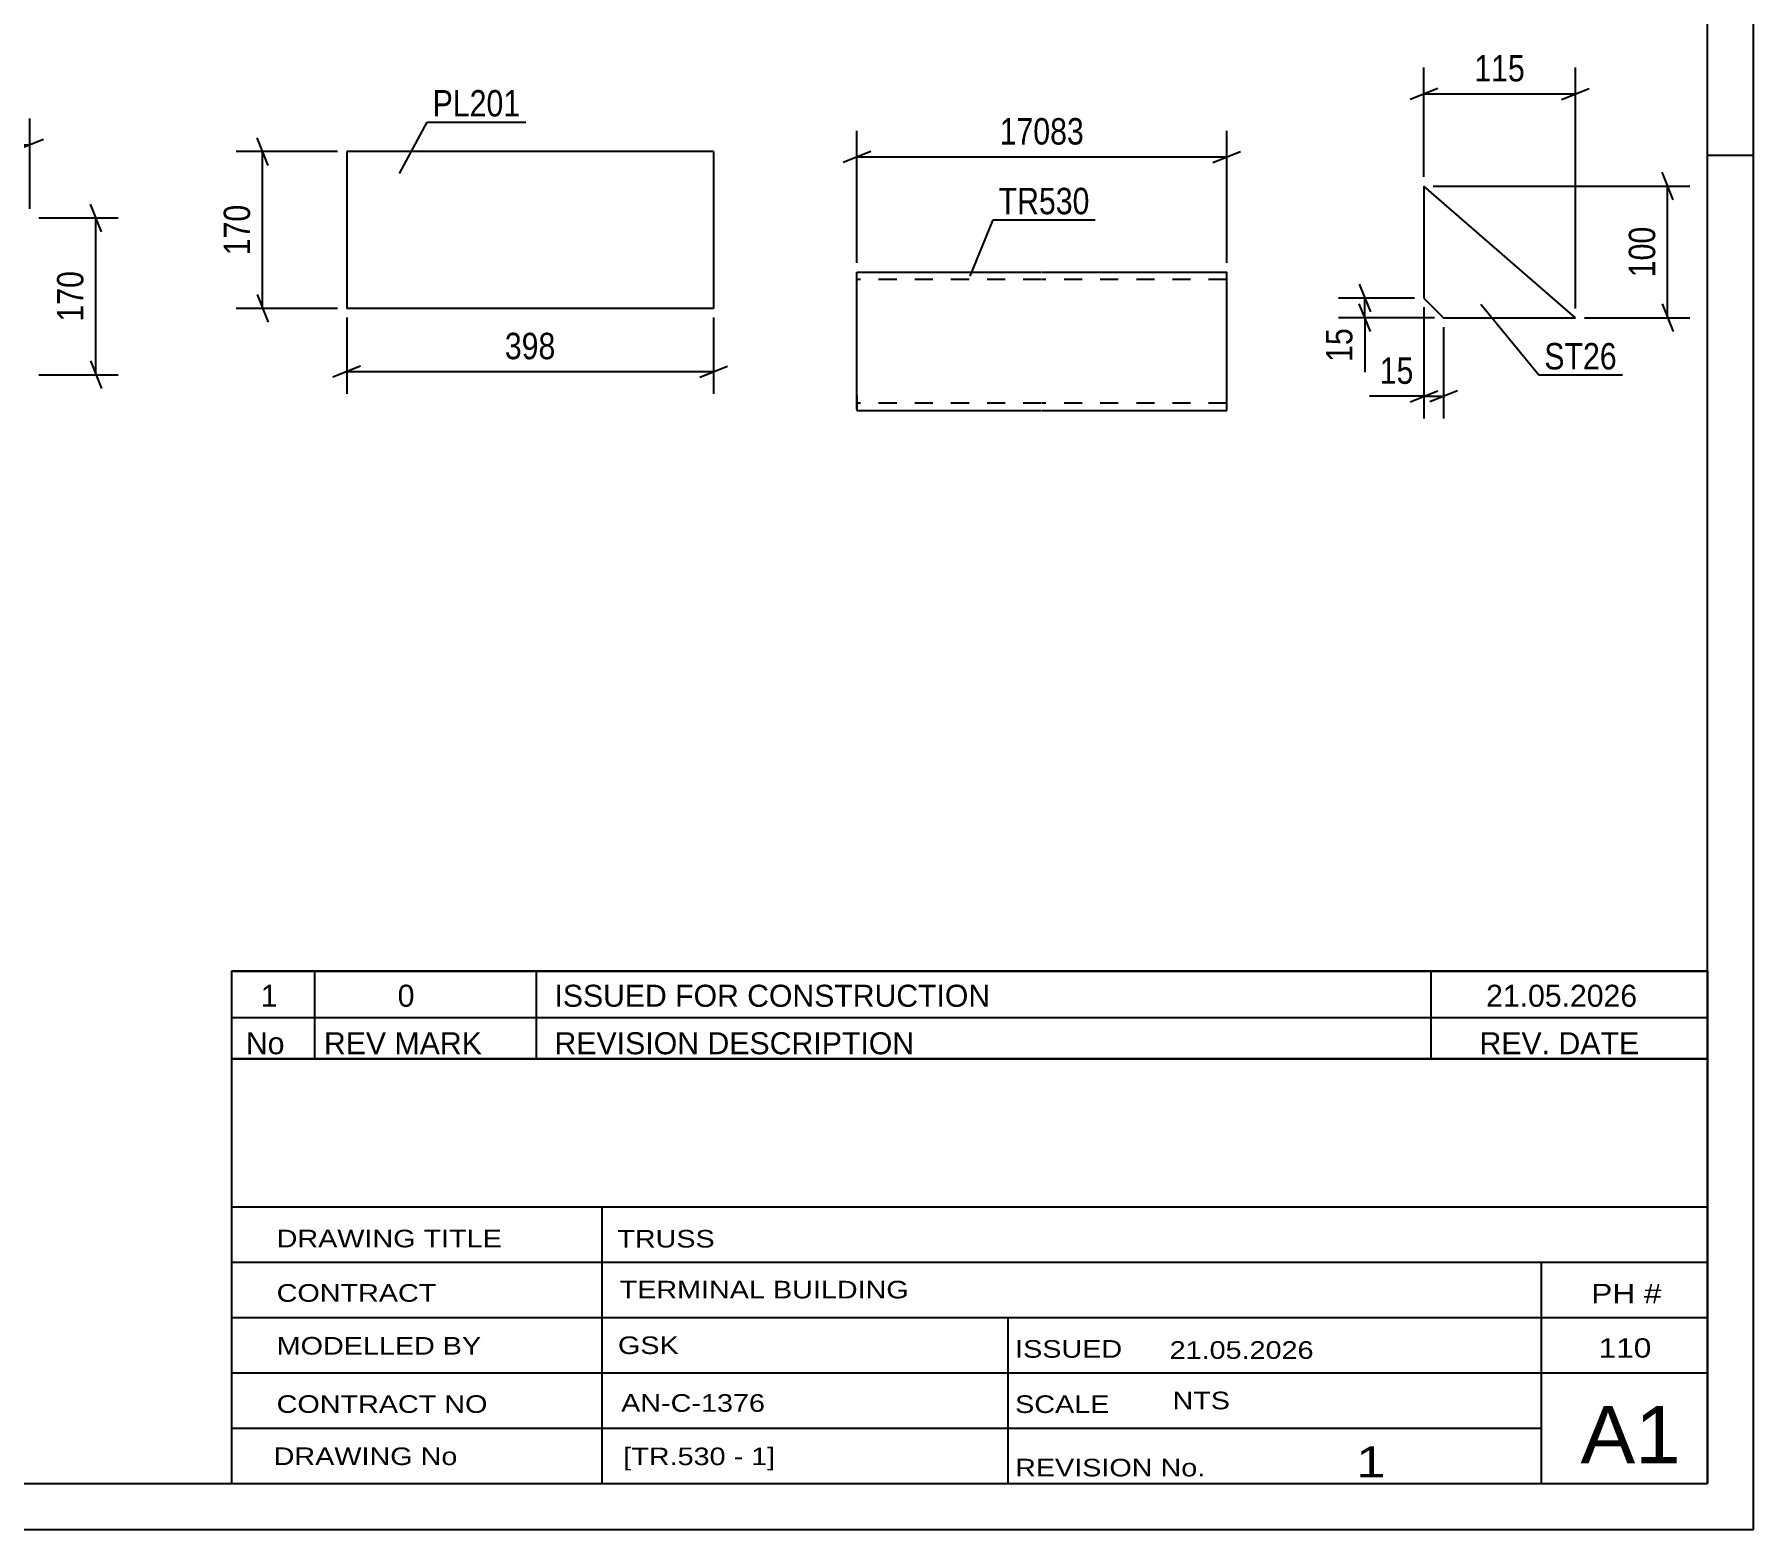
# Model space of a CAD drawing. Header units: millimetres. Extents: x 0 to 420, y 0 to 297.
# Drawn here: x 233.6 to 420, y 0 to 162.1 of the extents above; entities that cross this region are included whole.
import ezdxf

# ---------------------------------------------------------------- set-up
doc = ezdxf.new("R2010")
doc.units = ezdxf.units.MM
doc.linetypes.add('DXK_LINE_DOT2', pattern=[3.9198, 1.9599, -1.9599])
doc.styles.add('Arial Narrow', font='ARIALN.TTF', dxfattribs={"height": 0.2})

# ---------------------------------------------------------------- blocks, each defined once
blk = doc.blocks.new('Unknown-122573175-1113')
at = {"color": 5, "linetype": 'Continuous'}
for p, q in [((420, 0), (420, 297)), ((415, 5), (415, 292)), ((420, 149), (415, 149)), ((5, 5), (415, 5)), ((0, 0), (420, 0))]:
    blk.add_line(p, q, dxfattribs=at)
blk = doc.blocks.new('Part-122573175-1815 - 1799')
at = {"color": 2, "linetype": 'Continuous'}
for p, q in [((307.25, 149.43), (267.47, 149.43)), ((267.47, 149.43), (267.47, 132.43)), ((307.25, 149.43), (307.25, 132.43)), ((307.25, 132.43), (267.47, 132.43))]:
    blk.add_line(p, q, dxfattribs=at)
blk = doc.blocks.new('Part-122573175-2085 - 2065')
at = {"color": 2, "linetype": 'Continuous'}
for p, q in [((322.78, 122.97), (322.78, 136.37)), ((322.78, 136.37), (342.78, 136.37)), ((342.88, 136.37), (362.88, 136.37)), ((362.88, 121.37), (362.88, 136.37)), ((322.78, 122.97), (322.78, 121.37)), ((322.78, 121.37), (342.78, 121.37)), ((342.88, 121.37), (362.88, 121.37))]:
    blk.add_line(p, q, dxfattribs=at)
at = {"color": 7, "linetype": 'DXK_LINE_DOT2'}
for p, q in [((342.78, 135.57), (322.78, 135.57)), ((362.88, 135.57), (342.88, 135.57)), ((322.78, 121.49), (322.78, 122.97)), ((322.78, 122.17), (322.78, 122.23)), ((342.78, 122.17), (322.78, 122.17)), ((362.88, 122.17), (342.88, 122.17)), ((362.88, 122.17), (362.88, 122.23))]:
    blk.add_line(p, q, dxfattribs=at)
blk = doc.blocks.new('Part-122573175-2124 - 2108')
at = {"color": 2, "linetype": 'Continuous'}
for p, q in [((400.68, 131.41), (384.25, 145.69)), ((384.25, 145.69), (384.25, 133.55)), ((384.25, 133.55), (386.39, 131.41)), ((386.39, 131.41), (400.68, 131.41))]:
    blk.add_line(p, q, dxfattribs=at)
blk = doc.blocks.new('StraightDimension-122573175-1817 - 1799')
at = {"color": 7, "linetype": 'Continuous'}
for p, q in [((267.47, 131.43), (267.47, 123.17)), ((307.25, 131.43), (307.25, 123.17)), ((268.97, 126.17), (265.97, 124.97)), ((267.47, 125.57), (307.25, 125.57)), ((305.75, 124.97), (308.75, 126.17))]:
    blk.add_line(p, q, dxfattribs=at)
at = {"color": 0}
blk.add_wipeout([(290.7, 126.32), (290.7, 130.52), (284.02, 130.52), (284.02, 126.32)], dxfattribs=at)
at = {"color": 3, "style": 'Arial Narrow'}
blk.add_text('398', height=2.863, dxfattribs=at).set_placement((284.62, 126.92))
blk = doc.blocks.new('StraightDimension-122573175-1828 - 1799')
at = {"color": 7, "linetype": 'Continuous'}
for p, q in [((266.47, 149.43), (255.5, 149.43)), ((258.95, 147.93), (257.75, 150.93)), ((258.35, 132.43), (258.35, 149.43)), ((266.47, 132.43), (255.5, 132.43)), ((257.75, 133.93), (258.95, 130.93))]:
    blk.add_line(p, q, dxfattribs=at)
at = {"color": 0}
blk.add_wipeout([(257.6, 144.28), (253.4, 144.28), (253.4, 137.59), (257.6, 137.59)], dxfattribs=at)
at = {"color": 3, "style": 'Arial Narrow'}
blk.add_text('170', height=2.863, rotation=90.0002, dxfattribs=at).set_placement((257, 138.19))
blk = doc.blocks.new('StraightDimension-122573175-1870 - 1842')
at = {"color": 7, "linetype": 'Continuous'}
for p, q in [((240.88, 140.74), (239.68, 143.74)), ((234.11, 142.24), (242.68, 142.24)), ((240.28, 125.24), (240.28, 142.24)), ((234.11, 125.24), (242.68, 125.24)), ((239.68, 126.74), (240.88, 123.74))]:
    blk.add_line(p, q, dxfattribs=at)
at = {"color": 0}
blk.add_wipeout([(239.53, 137.08), (235.33, 137.08), (235.33, 130.4), (239.53, 130.4)], dxfattribs=at)
at = {"color": 3, "style": 'Arial Narrow'}
blk.add_text('170', height=2.863, rotation=90.0002, dxfattribs=at).set_placement((238.93, 131))
blk = doc.blocks.new('StraightDimension-122573175-1859 - 1842')
at = {"color": 7, "linetype": 'Continuous'}
for p, q in [((193.01, 143.24), (193.01, 153.03)), ((233.11, 143.24), (233.11, 153.03)), ((194.51, 150.78), (191.51, 149.58)), ((193.01, 150.18), (233.11, 150.18)), ((231.61, 149.58), (234.61, 150.78))]:
    blk.add_line(p, q, dxfattribs=at)
at = {"color": 0}
blk.add_wipeout([(216.41, 150.93), (216.41, 155.13), (209.72, 155.13), (209.72, 150.93)], dxfattribs=at)
at = {"color": 3, "style": 'Arial Narrow'}
blk.add_text('565', height=2.863, dxfattribs=at).set_placement((210.32, 151.53))
blk = doc.blocks.new('StraightDimension-122573175-2094 - 2065')
at = {"color": 7, "linetype": 'Continuous'}
for p, q in [((322.78, 137.37), (322.78, 151.7)), ((362.88, 137.37), (362.88, 151.7)), ((324.28, 149.45), (321.28, 148.25)), ((361.38, 148.25), (364.38, 149.45)), ((322.78, 148.85), (362.88, 148.85))]:
    blk.add_line(p, q, dxfattribs=at)
at = {"color": 0}
blk.add_wipeout([(348, 149.6), (348, 153.8), (337.66, 153.8), (337.66, 149.6)], dxfattribs=at)
at = {"color": 3, "style": 'Arial Narrow'}
blk.add_text('17083', height=2.863, dxfattribs=at).set_placement((338.26, 150.2))
blk = doc.blocks.new('StraightDimension-122573175-2164 - 2108')
at = {"color": 7, "linetype": 'Continuous'}
for p, q in [((377.25, 135.05), (378.45, 132.05)), ((383.25, 133.55), (375, 133.55)), ((378.45, 129.91), (377.25, 132.91)), ((377.85, 131.41), (377.85, 133.55)), ((385.39, 131.41), (375, 131.41))]:
    blk.add_line(p, q, dxfattribs=at)
at = {"color": 0}
blk.add_wipeout([(377.1, 130.88), (372.9, 130.88), (372.9, 126.03), (377.1, 126.03)], dxfattribs=at)
at = {"color": 7, "linetype": 'Continuous'}
blk.add_line((377.85, 131.41), (377.85, 125.5), dxfattribs=at)
blk.add_line((377.85, 131.41), (377.85, 125.5), dxfattribs=at)
at = {"color": 3, "style": 'Arial Narrow'}
blk.add_text('15', height=2.863, rotation=90.0002, dxfattribs=at).set_placement((376.5, 126.63))
blk = doc.blocks.new('StraightDimension-122573175-2126 - 2108')
at = {"color": 7, "linetype": 'Continuous'}
for p, q in [((384.25, 132.55), (384.25, 120.5)), ((386.39, 130.41), (386.39, 120.5)), ((382.75, 122.3), (385.75, 123.5)), ((387.89, 123.5), (384.89, 122.3)), ((384.25, 122.9), (386.39, 122.9))]:
    blk.add_line(p, q, dxfattribs=at)
at = {"color": 0}
blk.add_wipeout([(383.72, 123.65), (383.72, 127.85), (378.87, 127.85), (378.87, 123.65)], dxfattribs=at)
at = {"color": 7, "linetype": 'Continuous'}
blk.add_line((384.25, 122.9), (378.34, 122.9), dxfattribs=at)
blk.add_line((384.25, 122.9), (378.34, 122.9), dxfattribs=at)
at = {"color": 3, "style": 'Arial Narrow'}
blk.add_text('15', height=2.863, dxfattribs=at).set_placement((379.47, 124.25))
blk = doc.blocks.new('StraightDimension-122573175-2139 - 2108')
at = {"color": 7, "linetype": 'Continuous'}
for p, q in [((385.25, 145.69), (413.08, 145.69)), ((411.28, 144.19), (410.08, 147.19)), ((410.68, 131.41), (410.68, 145.69)), ((410.08, 132.91), (411.28, 129.91)), ((401.68, 131.41), (413.08, 131.41))]:
    blk.add_line(p, q, dxfattribs=at)
at = {"color": 0}
blk.add_wipeout([(409.93, 141.89), (405.73, 141.89), (405.73, 135.21), (409.93, 135.21)], dxfattribs=at)
at = {"color": 3, "style": 'Arial Narrow'}
blk.add_text('100', height=2.863, rotation=90.0002, dxfattribs=at).set_placement((409.33, 135.81))
blk = doc.blocks.new('StraightDimension-122573175-2154 - 2108')
at = {"color": 7, "linetype": 'Continuous'}
for p, q in [((384.25, 146.69), (384.25, 158.54)), ((400.68, 132.41), (400.68, 158.54)), ((385.75, 156.29), (382.75, 155.09)), ((384.25, 155.69), (400.68, 155.69)), ((399.18, 155.09), (402.18, 156.29))]:
    blk.add_line(p, q, dxfattribs=at)
at = {"color": 0}
blk.add_wipeout([(395.8, 156.44), (395.8, 160.64), (389.12, 160.64), (389.12, 156.44)], dxfattribs=at)
at = {"color": 3, "style": 'Arial Narrow'}
blk.add_text('115', height=2.863, dxfattribs=at).set_placement((389.72, 157.04))
blk = doc.blocks.new('Unknown-122573175-5993')
at = {"color": 7, "linetype": 'Continuous'}
for p, q in [((255, 51.05), (255, 5)), ((255, 51.05), (415, 51.05)), ((415, 51), (415, 5)), ((255, 35), (415, 35)), ((295.14, 35), (295.14, 5)), ((255, 29), (415, 29)), ((397, 5.05), (397, 29.05)), ((255, 23), (415, 23)), ((339.14, 23), (339.14, 5)), ((255, 17), (415, 17)), ((255, 11), (397, 11)), ((255, 5), (415, 5))]:
    blk.add_line(p, q, dxfattribs=at)
at = {"color": 7, "style": 'Arial Narrow'}
for s, height, width, p in [('DRAWING TITLE', 1.9089, 1.425378, (259.88, 30.61)), ('TRUSS', 1.909, 1.425378, (296.81, 30.59)), ('CONTRACT', 1.909, 1.425378, (259.88, 24.71)), ('TERMINAL BUILDING', 1.9089, 1.425378, (297.06, 25.07)), ('MODELLED BY', 1.9089, 1.425378, (259.88, 18.98)), ('GSK', 1.909, 1.425378, (296.88, 19.04)), ('ISSUED', 1.909, 1.425378, (339.94, 18.64)), ('21.05.2026', 1.909, 1.425378, (356.69, 18.52)), ('CONTRACT NO', 1.9089, 1.425378, (259.88, 12.66)), ('AN-C-1376', 1.909, 1.425378, (297.23, 12.78)), ('SCALE', 1.909, 1.425378, (339.94, 12.65)), ('A1', 6.204, 1.25, (401.24, 7.2)), ('DRAWING No', 1.909, 1.425378, (259.56, 7)), ('[TR.530 - 1]', 1.9089, 1.425378, (297.46, 6.99)), ('REVISION No.', 1.9089, 1.425378, (339.94, 5.77)), ('1', 3.34, 1.5, (376.91, 5.68))]:
    blk.add_text(s, height=height, dxfattribs=dict(at, width=width)).set_placement(p)
at = {"color": 7, "linetype": 'Continuous', "style": 'Arial Narrow'}
for s, height, width, p in [('PH #', 2.1, 1.42538, (402.4, 24.55)), ('110', 2.1, 1.42538, (403.19, 18.65)), ('NTS', 1.909, 1.425378, (357, 13.05))]:
    blk.add_text(s, height=height, dxfattribs=dict(at, width=width)).set_placement(p)
blk = doc.blocks.new('Unknown-122573175-5994')
at = {"color": 7, "linetype": 'Continuous'}
for p, q in [((255, 60.55), (415, 60.55)), ((415, 60.55), (255, 60.55)), ((255, 60.55), (255, 55.55)), ((264, 60.55), (264, 55.55)), ((288, 60.55), (288, 55.55)), ((385, 60.55), (385, 55.55)), ((415, 60.55), (415, 55.55)), ((255, 55.55), (415, 55.55)), ((255, 55.55), (255, 51.05)), ((255, 55.55), (415, 55.55)), ((264, 55.55), (264, 51.05)), ((288, 55.55), (288, 51.05)), ((385, 55.55), (385, 51.05)), ((415, 55.55), (415, 51.05)), ((415, 51.05), (255, 51.05))]:
    blk.add_line(p, q, dxfattribs=at)
at = {"color": 7, "linetype": 'Continuous', "style": 'Arial Narrow'}
for s, height, width, p in [('1', 2.39, 1.196471, (258.16, 56.7)), ('0', 2.39, 1.196471, (273, 56.7)), ('ISSUED FOR CONSTRUCTION', 2.3861, 1.196471, (290, 56.7)), ('21.05.2026', 2.386, 1.196471, (391, 56.7)), ('No', 2.386, 1.2, (256.54, 51.55)), ('REV MARK', 2.386, 1.2, (265, 51.55)), ('REVISION DESCRIPTION', 2.3861, 1.2, (290, 51.55)), ('REV. DATE', 2.386, 1.2, (390.28, 51.55))]:
    blk.add_text(s, height=height, dxfattribs=dict(at, width=width)).set_placement(p)
blk = doc.blocks.new('Mark-122573175-1811 - 1799')
at = {"color": 0}
blk.add_wipeout([(286.29, 153.24), (286.29, 156.24), (276.79, 156.24), (276.79, 153.24)], dxfattribs=at)
blk.add_wipeout([(286.29, 153.24), (286.29, 156.24), (276.79, 156.24), (276.79, 153.24)], dxfattribs=at)
at = {"color": 30, "linetype": 'Continuous'}
for p, q in [((273.2, 147.07), (276.19, 152.64)), ((276.19, 152.64), (286.89, 152.64))]:
    blk.add_line(p, q, dxfattribs=at)
at = {"color": 3, "style": 'Arial Narrow'}
blk.add_text('PL201', height=2.863, dxfattribs=at).set_placement((276.79, 153.24))
blk = doc.blocks.new('Mark-122573175-2081 - 2065')
at = {"color": 0}
blk.add_wipeout([(348.01, 142.64), (348.01, 145.64), (338.15, 145.64), (338.15, 142.64)], dxfattribs=at)
blk.add_wipeout([(348.01, 142.64), (348.01, 145.64), (338.15, 145.64), (338.15, 142.64)], dxfattribs=at)
at = {"color": 30, "linetype": 'Continuous'}
for p, q in [((335.06, 135.91), (337.55, 142.04)), ((337.55, 142.04), (348.61, 142.04))]:
    blk.add_line(p, q, dxfattribs=at)
at = {"color": 3, "style": 'Arial Narrow'}
blk.add_text('TR530', height=2.863, dxfattribs=at).set_placement((338.15, 142.64))
blk = doc.blocks.new('Mark-122573175-2120 - 2108')
at = {"color": 0}
blk.add_wipeout([(405.17, 125.81), (405.17, 128.81), (397.31, 128.81), (397.31, 125.81)], dxfattribs=at)
blk.add_wipeout([(405.17, 125.81), (405.17, 128.81), (397.31, 128.81), (397.31, 125.81)], dxfattribs=at)
at = {"color": 30, "linetype": 'Continuous'}
for p, q in [((390.43, 132.87), (396.71, 125.21)), ((396.71, 125.21), (405.77, 125.21))]:
    blk.add_line(p, q, dxfattribs=at)
at = {"color": 3, "style": 'Arial Narrow'}
blk.add_text('ST26', height=2.863, dxfattribs=at).set_placement((397.31, 125.81))

msp = doc.modelspace()

# ---------------------------------------------------------------- block references
for name in ['Unknown-122573175-1113', 'Part-122573175-1815 - 1799', 'Part-122573175-2124 - 2108', 'Part-122573175-2085 - 2065', 'Unknown-122573175-5994', 'Unknown-122573175-5993']:
    msp.add_blockref(name, (0, 0))

# ---------------------------------------------------------------- next in the draw order: block references
for name in ['Mark-122573175-1811 - 1799', 'StraightDimension-122573175-2094 - 2065', 'StraightDimension-122573175-1870 - 1842', 'StraightDimension-122573175-2164 - 2108', 'StraightDimension-122573175-1817 - 1799']:
    msp.add_blockref(name, (0, 0))

# ---------------------------------------------------------------- next in the draw order: block references
for name in ['StraightDimension-122573175-1859 - 1842', 'StraightDimension-122573175-1828 - 1799', 'Mark-122573175-2081 - 2065', 'StraightDimension-122573175-2126 - 2108']:
    msp.add_blockref(name, (0, 0))

# ---------------------------------------------------------------- next in the draw order: block references
msp.add_blockref('StraightDimension-122573175-2139 - 2108', (0, 0))

# ---------------------------------------------------------------- next in the draw order: block references
msp.add_blockref('StraightDimension-122573175-2154 - 2108', (0, 0))

# ---------------------------------------------------------------- next in the draw order: block references
msp.add_blockref('Mark-122573175-2120 - 2108', (0, 0))

doc.saveas('drawing.dxf')
